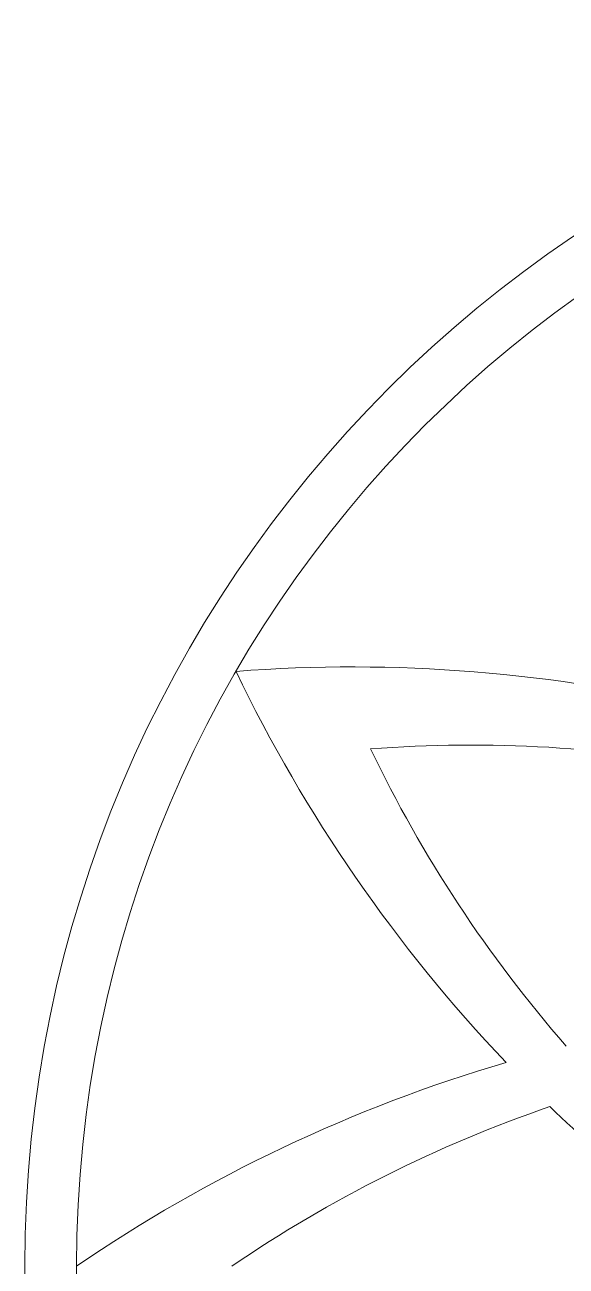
# Model space of a CAD drawing. Header units: centimetres. Extents: x -120 to 120, y -120 to 120.
# Drawn here: x -120 to -67.7, y 0 to 120 of the extents above; entities that cross this region are included whole.
import ezdxf
from ezdxf.lldxf.tags import DXFTag

# ---------------------------------------------------------------- set-up
doc = ezdxf.new("R2010")
doc.units = ezdxf.units.CM
doc.header["$MEASUREMENT"] = 0
doc.layers.add('layer 1', color=7, linetype='Continuous')
tags = doc.linetypes.add('New Line124', pattern=[0.2, 0.1, -0.1]).pattern_tags.tags
tags[6:7] = [DXFTag(74, 4), DXFTag(75, 0), DXFTag(340, '0'), DXFTag(46, 1.0), DXFTag(50, 0.0), DXFTag(44, 0.0), DXFTag(45, 0.0)]
tags[4:5] = [DXFTag(74, 4), DXFTag(75, 0), DXFTag(340, '0'), DXFTag(46, 1.0), DXFTag(50, 0.0), DXFTag(44, 0.0), DXFTag(45, 0.0)]
tags = doc.linetypes.add('New Line132', pattern=[0.2, 0.1, -0.1]).pattern_tags.tags
tags[6:7] = [DXFTag(74, 4), DXFTag(75, 0), DXFTag(340, '0'), DXFTag(46, 1.0), DXFTag(50, 0.0), DXFTag(44, 0.0), DXFTag(45, 0.0)]
tags[4:5] = [DXFTag(74, 4), DXFTag(75, 0), DXFTag(340, '0'), DXFTag(46, 1.0), DXFTag(50, 0.0), DXFTag(44, 0.0), DXFTag(45, 0.0)]
tags = doc.linetypes.add('New Line171', pattern=[0.2, 0.1, -0.1]).pattern_tags.tags
tags[6:7] = [DXFTag(74, 4), DXFTag(75, 0), DXFTag(340, '0'), DXFTag(46, 1.0), DXFTag(50, 0.0), DXFTag(44, 0.0), DXFTag(45, 0.0)]
tags[4:5] = [DXFTag(74, 4), DXFTag(75, 0), DXFTag(340, '0'), DXFTag(46, 1.0), DXFTag(50, 0.0), DXFTag(44, 0.0), DXFTag(45, 0.0)]
tags = doc.linetypes.add('New Line22', pattern=[0.2, 0.1, -0.1]).pattern_tags.tags
tags[6:7] = [DXFTag(74, 4), DXFTag(75, 0), DXFTag(340, '0'), DXFTag(46, 1.0), DXFTag(50, 0.0), DXFTag(44, 0.0), DXFTag(45, 0.0)]
tags[4:5] = [DXFTag(74, 4), DXFTag(75, 0), DXFTag(340, '0'), DXFTag(46, 1.0), DXFTag(50, 0.0), DXFTag(44, 0.0), DXFTag(45, 0.0)]
tags = doc.linetypes.add('New Line29', pattern=[0.2, 0.1, -0.1]).pattern_tags.tags
tags[6:7] = [DXFTag(74, 4), DXFTag(75, 0), DXFTag(340, '0'), DXFTag(46, 1.0), DXFTag(50, 0.0), DXFTag(44, 0.0), DXFTag(45, 0.0)]
tags[4:5] = [DXFTag(74, 4), DXFTag(75, 0), DXFTag(340, '0'), DXFTag(46, 1.0), DXFTag(50, 0.0), DXFTag(44, 0.0), DXFTag(45, 0.0)]
tags = doc.linetypes.add('New Line37', pattern=[0.2, 0.1, -0.1]).pattern_tags.tags
tags[6:7] = [DXFTag(74, 4), DXFTag(75, 0), DXFTag(340, '0'), DXFTag(46, 1.0), DXFTag(50, 0.0), DXFTag(44, 0.0), DXFTag(45, 0.0)]
tags[4:5] = [DXFTag(74, 4), DXFTag(75, 0), DXFTag(340, '0'), DXFTag(46, 1.0), DXFTag(50, 0.0), DXFTag(44, 0.0), DXFTag(45, 0.0)]
tags = doc.linetypes.add('New Line74', pattern=[0.2, 0.1, -0.1]).pattern_tags.tags
tags[6:7] = [DXFTag(74, 4), DXFTag(75, 0), DXFTag(340, '0'), DXFTag(46, 1.0), DXFTag(50, 0.0), DXFTag(44, 0.0), DXFTag(45, 0.0)]
tags[4:5] = [DXFTag(74, 4), DXFTag(75, 0), DXFTag(340, '0'), DXFTag(46, 1.0), DXFTag(50, 0.0), DXFTag(44, 0.0), DXFTag(45, 0.0)]
tags = doc.linetypes.add('New Line75', pattern=[0.2, 0.1, -0.1]).pattern_tags.tags
tags[6:7] = [DXFTag(74, 4), DXFTag(75, 0), DXFTag(340, '0'), DXFTag(46, 1.0), DXFTag(50, 0.0), DXFTag(44, 0.0), DXFTag(45, 0.0)]
tags[4:5] = [DXFTag(74, 4), DXFTag(75, 0), DXFTag(340, '0'), DXFTag(46, 1.0), DXFTag(50, 0.0), DXFTag(44, 0.0), DXFTag(45, 0.0)]

msp = doc.modelspace()

# ---------------------------------------------------------------- linework, layer by layer
at = {"layer": 'layer 1', "color": 242, "lineweight": 9}
for major_axis, ratio in [((120.00001, 0), 0.999999917), ((115.00001, 0), 0.999999913)]:
    msp.add_ellipse((0, 0), major_axis=major_axis, ratio=ratio, dxfattribs=at)
at = {"layer": 'layer 1', "color": 242, "linetype": 'New Line37', "lineweight": 9}
msp.add_open_spline([(-99.59289, 57.50013), (-84.27859, 58.67173), (-68.81489, 57.44305), (-53.81384, 53.81407)], degree=3, dxfattribs=at)
at = {"layer": 'layer 1', "color": 242, "linetype": 'New Line75', "lineweight": 9}
msp.add_open_spline([(-73.51129, 19.69733), (-84.15447, 30.87402), (-92.9503, 43.65148), (-99.59275, 57.49966)], degree=3, dxfattribs=at)
at = {"layer": 'layer 1', "color": 242, "linetype": 'New Line132', "lineweight": 9}
msp.add_open_spline([(-86.60251, 50.00012), (-75.14437, 50.87672), (-63.59004, 50.20806), (-52.27854, 47.99417)], degree=3, dxfattribs=at)
at = {"layer": 'layer 1', "color": 242, "linetype": 'New Line171', "lineweight": 9}
msp.add_open_spline([(-67.70342, 21.27764), (-75.27636, 29.96663), (-81.63252, 39.63851), (-86.60239, 49.99972)], degree=3, dxfattribs=at)
at = {"layer": 'layer 1', "color": 242, "linetype": 'New Line29', "lineweight": 9}
msp.add_open_spline([(-115, 0.00011), (-102.32322, 8.67189), (-88.31692, 15.33965), (-73.51113, 19.69739)], degree=3, dxfattribs=at)
at = {"layer": 'layer 1', "color": 242, "linetype": 'New Line124', "lineweight": 9}
msp.add_open_spline([(-99.99999, 0.00011), (-90.51521, 6.48834), (-80.17448, 11.68645), (-69.27146, 15.42491)], degree=3, dxfattribs=at)
at = {"layer": 'layer 1', "color": 242, "linetype": 'New Line74', "lineweight": 9}
msp.add_open_spline([(-50.38707, 0.00008), (-57.14722, 4.63438), (-63.45669, 9.80122), (-69.27164, 15.42478)], degree=3, dxfattribs=at)
at = {"layer": 'layer 1', "color": 242, "linetype": 'New Line22', "lineweight": 9}
msp.add_open_spline([(-69.27165, -15.42465), (-63.45668, -9.80106), (-57.14723, -4.63418), (-50.38706, 0.00009)], degree=3, dxfattribs=at)

doc.saveas('drawing.dxf')
